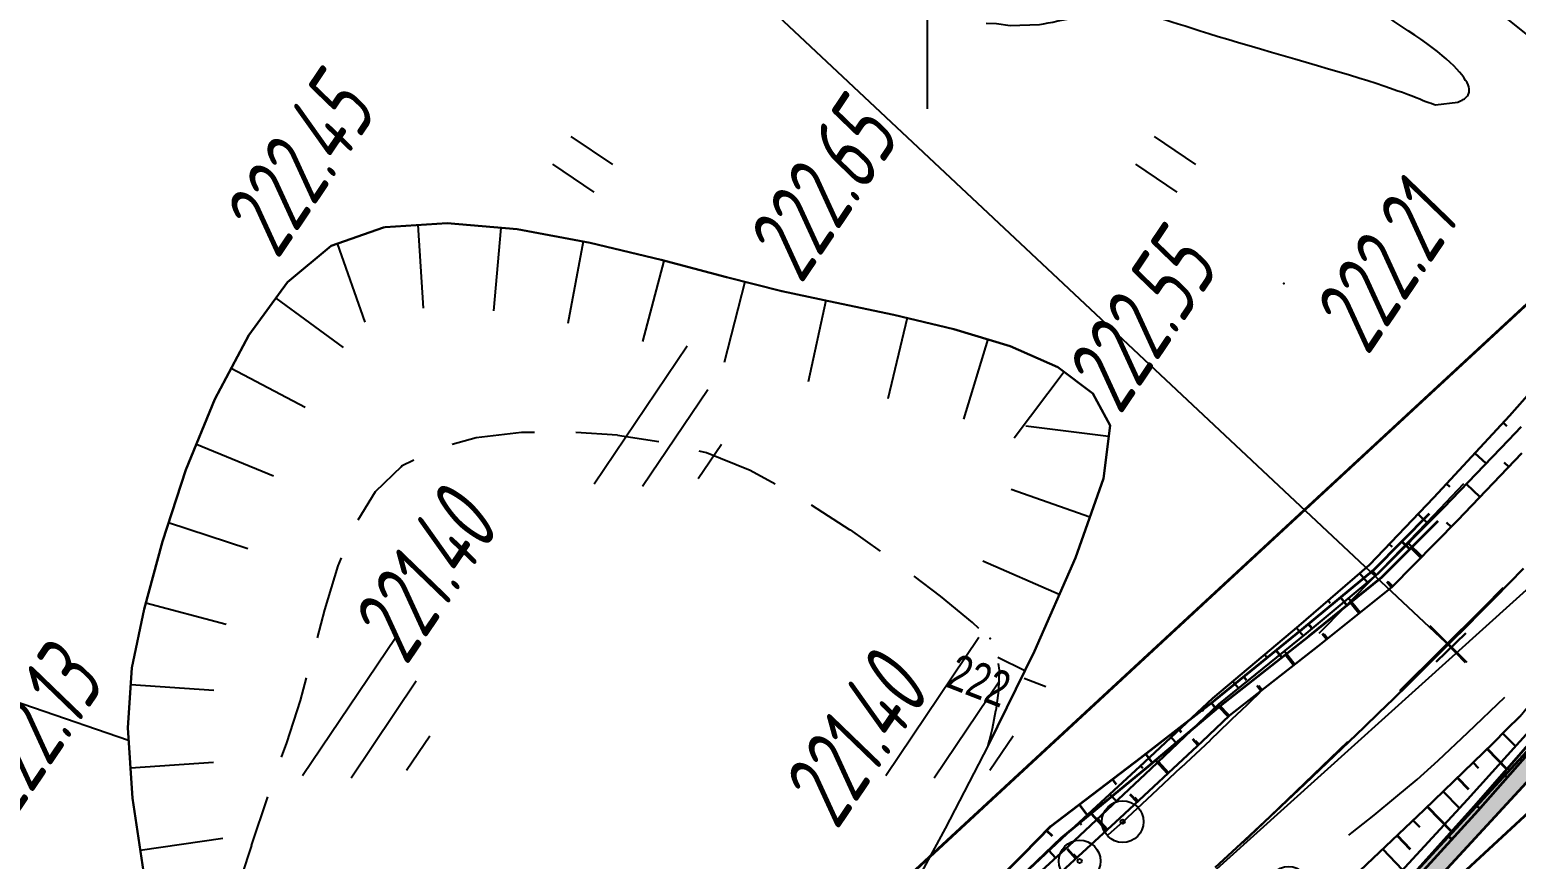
# Model space of a CAD drawing. Header units: millimetres. Extents: x -1799 to 6962, y -1020 to 4121.
# Drawn here: x 3551.3 to 3622.6, y 2836.6 to 2876.4 of the extents above; entities that cross this region are included whole.
import ezdxf
from ezdxf import colors
from ezdxf.entities.mleader import LeaderData, LeaderLine
from ezdxf.math import Vec2, Vec3

# ---------------------------------------------------------------- set-up
doc = ezdxf.new("R2010")
doc.units = ezdxf.units.MM
doc.linetypes.add('CONTI', pattern=[0])
doc.linetypes.add('DASHED', pattern=[0.75, 0.5, -0.25])
for name, color, linetype, lineweight in [('10', 1, 'Continuous', 35), ('КОПИЯ_ОСЬ_13_ОТКОСЫ', 7, 'Continuous', 30), ('ОСЬ_ВЕРХ_ПОКРЫТИЯ_ОСЬ', 1, 'Continuous', 30), ('Ось_примыкания', 1, 'Continuous', 35), ('Отметки', 5, 'Continuous', 30), ('Тротуар', 40, 'Continuous', 35)]:
    doc.layers.add(name, color=color, linetype=linetype, lineweight=lineweight)
for name, color, linetype in [('GOR_BDEFAULT', 212, 'CONTI'), ('OBRIVDEFAULT', 32, 'CONTI'), ('PI_OTDEFAULT', 172, 'CONTI'), ('PI_TTDEFAULT', 5, 'CONTI'), ('SETKR', 2, 'CONTI'), ('SIT_LDEFAULT', 7, 'CONTI'), ('USLZNDEFAULT', 7, 'CONTI'), ('ZAPSKDEFAULT', 7, 'CONTI'), ('КОПИЯ_ОСЬ_ТАНГЕНСЫ', 1, 'Continuous'), ('ОСЬ_ВЕРХ_ПОКРЫТИЯ_ОТКОСЫ', 7, 'Continuous'), ('ОСЬ_ВЕРХ_ПОКРЫТИЯ_ПИКЕТЫ', 1, 'Continuous'), ('ОСЬ_ВЕРХ_ПОКРЫТИЯ_ТАНГЕНСЫ', 1, 'Continuous'), ('разметка', 7, 'Continuous')]:
    doc.layers.add(name, color=color, linetype=linetype)
doc.styles.add('eskd', font='spds.shx', dxfattribs={"width": 1.2, "oblique": 15})
doc.styles.add('SHRFT', font='TXT', dxfattribs={"width": 3.5})
doc.styles.add('ГОСТ', font='', dxfattribs={"oblique": 15, "height": 4})
doc.styles.get('ГОСТ').set_extended_font_data('GOST type A')

# ---------------------------------------------------------------- blocks, each defined once
blk = doc.blocks.new('BL_333')
at = {"color": 0}
for p, q in [((0, -6), (0, 6)), ((-6, 0), (6, 0))]:
    blk.add_line(p, q, dxfattribs=at)
blk = doc.blocks.new('BL_2001')
at = {"color": 0}
for p, q in [((0, 0), (8, 0)), ((6.8, -2), (1.2, -2)), ((3, -4), (5, -4))]:
    blk.add_line(p, q, dxfattribs=at)
blk = doc.blocks.new('BL_2011')
at = {"color": 0}
for p, q in [((0, 0), (0, 2.4)), ((1.6, 0), (1.6, 2.4))]:
    blk.add_line(p, q, dxfattribs=at)
blk = doc.blocks.new('BL_26')
at = {"color": 0}
for radius in [1, 0.1]:
    blk.add_circle((0, 0), radius, dxfattribs=at)
blk = doc.blocks.new('*U52')
at = {"layer": 'КОПИЯ_ОСЬ_13_ОТКОСЫ'}
for points in [[(293.361, 561.265), (297.214, 565.544), (300.462, 569.083), (303.738, 572.575), (307.064, 576.033), (309.085, 578.088), (310.551, 579.563), (313.938, 582.922), (317.024, 586.356), (320.766, 590.427), (322.106, 591.68), (323.447, 592.929), (328.149, 597.267), (337.213, 605.704), (342.743, 610.891), (346.716, 614.557), (349.993, 617.632), (354.119, 621.102), (357.514, 624.032), (360.602, 627.258), (363.632, 630.524), (364.23, 631.183), (365.707, 632.841)], [(293.657, 561), (297.501, 565.283), (299.763, 567.763), (302.041, 570.227), (305.325, 573.711), (308.661, 577.157), (312.152, 580.658), (314.193, 582.658), (317.215, 586.154), (320.883, 590.301), (322.228, 591.547), (323.575, 592.789), (325.598, 594.643), (327.623, 596.489), (331.832, 600.306), (337.472, 605.418), (343.071, 610.532), (347.02, 614.231), (350.277, 617.332), (354.476, 620.733), (357.935, 623.609), (361.087, 626.785), (364.184, 630.003), (364.796, 630.653)], [(363.932, 630.854), (364.112, 630.69)], [(362.575, 629.385), (363.111, 628.888)], [(361.215, 627.919), (361.376, 627.769)], [(359.842, 626.464), (360.318, 626.009)], [(358.459, 625.019), (358.6, 624.885)], [(357.035, 623.618), (357.416, 623.177)], [(355.521, 622.312), (355.631, 622.183)], [(354.005, 621.006), (354.333, 620.617)], [(352.475, 619.719), (352.568, 619.608)], [(350.944, 618.432), (351.224, 618.099)], [(349.441, 617.114), (349.54, 617.008)], [(347.982, 615.745), (348.279, 615.429)], [(346.522, 614.378), (346.627, 614.265)], [(345.052, 613.022), (345.366, 612.682)], [(343.583, 611.666), (343.69, 611.549)], [(342.118, 610.304), (342.442, 609.958)]]:
    blk.add_lwpolyline(points, dxfattribs=at)
blk = doc.blocks.new('_None')
blk = doc.blocks.new('Крест')
at = {"layer": 'Отметки'}
for points in [[(0, 1), (0, -1)], [(-1, 0), (1, 0)]]:
    blk.add_lwpolyline(points, dxfattribs=at)

msp = doc.modelspace()

# ---------------------------------------------------------------- hatches: boundary and pattern name
at = {"layer": 'Тротуар', "lineweight": 30, "ltscale": 7}
msp.add_hatch(color=256, dxfattribs=at).paths.add_polyline_path([(3639.274, 2858.343), (3632.93, 2852.4), (3627.505, 2846.53), (3616.889, 2835.025), (3609.504, 2826.937), (3595.428, 2813.797), (3583.413, 2805.214), (3577.595, 2799.679), (3571.816, 2794.148), (3564.572, 2786.821), (3559.818, 2779.067), (3560.441, 2778.127), (3560.671, 2778.544), (3565.383, 2786.219), (3572.517, 2793.435), (3578.285, 2798.956), (3584.074, 2804.463), (3596.063, 2813.022), (3610.222, 2826.24), (3617.626, 2834.349), (3628.24, 2845.852), (3633.64, 2851.694), (3640.375, 2857.921)])

# ---------------------------------------------------------------- linework, layer by layer
at = {"layer": '10'}
for p, q in [((3625.716, 2865.653), (3592.506, 2834.923)), ((3605.106, 2822.113), (3638.996, 2853.473)), ((3605.106, 2822.113), (3638.996, 2853.473))]:
    msp.add_line(p, q, dxfattribs=at)
msp.add_lwpolyline([(3751.806, 3114.223), (3724.936, 3097.063), (3708.646, 3083.113), (3696.476, 3067.103), (3689.536, 3053.053), (3682.646, 3028.403), (3677.526, 3002.273), (3673.516, 2965.033), (3670.386, 2948.323), (3653.766, 2907.463), (3639.006, 2882.743), (3625.716, 2865.653), (3592.506, 2834.923), (3493.496, 2731.233), (3483.276, 2723.163), (3391.296, 2664.393), (3376.696, 2652.193), (3361.056, 2633.243), (3356.616, 2613.263), (3360.796, 2590.303)], dxfattribs=at)
at = {"layer": 'GOR_BDEFAULT', "color": 212, "flags": 128}
for points, elevation in [([(3597.172, 2876.749), (3597.672, 2876.739), (3598.322, 2876.639), (3599.732, 2876.689), (3599.932, 2876.729), (3600.152, 2876.769), (3600.382, 2876.809), (3600.622, 2876.859), (3600.882, 2876.919), (3601.142, 2876.969), (3601.412, 2877.019), (3601.692, 2877.069), (3601.972, 2877.119), (3602.252, 2877.159), (3602.532, 2877.199), (3602.812, 2877.229), (3603.082, 2877.259), (3603.352, 2877.279), (3603.602, 2877.279), (3603.852, 2877.279), (3604.092, 2877.269), (3604.322, 2877.249), (3604.562, 2877.209), (3604.792, 2877.169), (3605.032, 2877.119), (3605.272, 2877.059), (3605.532, 2876.989), (3605.802, 2876.909), (3606.092, 2876.819), (3606.392, 2876.729), (3606.722, 2876.619), (3607.072, 2876.509), (3607.452, 2876.389), (3607.862, 2876.259), (3608.312, 2876.119), (3608.782, 2875.979), (3609.282, 2875.829), (3609.802, 2875.679), (3610.342, 2875.519), (3610.882, 2875.369), (3611.442, 2875.209), (3611.992, 2875.049), (3612.542, 2874.889), (3613.082, 2874.729), (3613.612, 2874.569), (3614.122, 2874.419), (3614.612, 2874.269), (3615.072, 2874.129), (3615.502, 2873.999), (3615.902, 2873.869), (3616.262, 2873.749), (3616.592, 2873.639), (3616.892, 2873.529), (3617.162, 2873.439), (3617.402, 2873.339), (3617.622, 2873.259), (3617.822, 2873.189), (3617.992, 2873.119), (3618.152, 2873.049), (3618.292, 2872.999), (3618.422, 2872.949), (3618.542, 2872.909), (3618.652, 2872.869), (3618.752, 2872.839), (3619.822, 2872.969), (3619.892, 2872.989), (3619.952, 2873.029), (3620.022, 2873.059), (3620.082, 2873.089), (3620.142, 2873.129), (3620.192, 2873.169), (3620.242, 2873.219), (3620.292, 2873.269), (3620.322, 2873.319), (3620.352, 2873.389), (3620.372, 2873.449), (3620.372, 2873.529), (3620.362, 2873.609), (3620.342, 2873.699), (3620.312, 2873.789), (3620.262, 2873.899), (3620.192, 2874.009), (3620.112, 2874.139), (3620.012, 2874.269), (3619.902, 2874.409), (3619.772, 2874.549), (3619.622, 2874.709), (3619.452, 2874.869), (3619.262, 2875.039), (3619.062, 2875.209), (3618.842, 2875.389), (3618.592, 2875.579), (3618.332, 2875.779), (3618.052, 2875.979), (3617.752, 2876.179), (3617.432, 2876.389), (3617.102, 2876.609), (3616.762, 2876.839), (3616.422, 2877.089), (3616.102, 2877.339), (3615.792, 2877.619), (3615.512, 2877.909), (3615.262, 2878.229), (3615.052, 2878.569), (3614.902, 2878.939), (3614.792, 2879.329), (3614.762, 2879.759), (3614.792, 2880.219), (3614.902, 2880.719), (3615.102, 2881.249)], 224), ([(3546.862, 2845.469), (3556.002, 2842.329)], 222), ([(3600.042, 2844.889), (3599.002, 2845.289)], 222)]:
    msp.add_lwpolyline(points, dxfattribs=dict(at, elevation=elevation))
at = {"layer": 'OBRIVDEFAULT', "color": 32}
for p, q in [((3571.292, 2867.159, 222.499), (3568.322, 2866.959, 222.479)), ((3569.882, 2867.069), (3570.152, 2863.079)), ((3574.662, 2866.859, 222.529), (3571.292, 2867.159, 222.499)), ((3568.242, 2866.949, 222.472), (3565.722, 2866.069, 222.448)), ((3568.322, 2866.959, 222.479), (3568.242, 2866.949, 222.472)), ((3573.872, 2866.929), (3573.522, 2862.949)), ((3578.162, 2866.209, 222.56), (3574.662, 2866.859, 222.529)), ((3577.822, 2866.269), (3577.092, 2862.339)), ((3565.722, 2866.069, 222.448), (3563.632, 2864.319, 222.41)), ((3566.022, 2866.179), (3567.342, 2862.399)), ((3581.572, 2865.389, 222.592), (3578.162, 2866.209, 222.56)), ((3581.702, 2865.349), (3580.682, 2861.479)), ((3584.712, 2864.559, 222.621), (3581.572, 2865.389, 222.592)), ((3563.632, 2864.319, 222.41), (3561.772, 2861.779, 222.367)), ((3585.582, 2864.339), (3584.602, 2860.459)), ((3587.362, 2863.889, 222.646), (3584.712, 2864.559, 222.621)), ((3563.072, 2863.549), (3566.302, 2861.189)), ((3589.922, 2863.339, 222.631), (3587.362, 2863.889, 222.646)), ((3589.472, 2863.439), (3588.632, 2859.529)), ((3592.742, 2862.759, 222.615), (3589.922, 2863.339, 222.631)), ((3595.622, 2862.069, 222.598), (3592.742, 2862.759, 222.615)), ((3593.382, 2862.609), (3592.452, 2858.719)), ((3598.322, 2861.249, 222.583), (3595.622, 2862.069, 222.598)), ((3561.772, 2861.779, 222.367), (3560.142, 2858.699, 222.32)), ((3597.252, 2861.579), (3596.092, 2857.749)), ((3600.622, 2860.239, 222.569), (3598.322, 2861.249, 222.583)), ((3560.932, 2860.189), (3564.472, 2858.319)), ((3600.922, 2860.019), (3598.512, 2856.829)), ((3602.292, 2858.979, 222.558), (3600.622, 2860.239, 222.569)), ((3560.142, 2858.699, 222.32), (3558.752, 2855.309, 222.269)), ((3603.122, 2857.439, 222.548), (3602.292, 2858.979, 222.558)), ((3603.052, 2856.909), (3599.082, 2857.409)), ((3602.802, 2854.899, 222.439), (3603.122, 2857.439, 222.548)), ((3559.262, 2856.549), (3562.962, 2855.029)), ((3558.752, 2855.309, 222.269), (3557.622, 2851.869, 222.219)), ((3601.462, 2851.089, 222.268), (3602.802, 2854.899, 222.439)), ((3602.152, 2853.039), (3598.382, 2854.369)), ((3557.922, 2852.779), (3561.722, 2851.529)), ((3557.622, 2851.869, 222.219), (3556.752, 2848.619, 222.172)), ((3600.682, 2849.319), (3597.022, 2850.929)), ((3599.492, 2846.609, 222.06), (3601.462, 2851.089, 222.268)), ((3556.752, 2848.619, 222.172), (3556.152, 2845.799, 222.132)), ((3556.832, 2848.929), (3560.692, 2847.899)), ((3597.272, 2842.079, 221.844), (3599.492, 2846.609, 222.06)), ((3599.032, 2845.669), (3597.742, 2846.299)), ((3556.152, 2845.799, 222.132), (3555.962, 2842.919, 222.022)), ((3556.102, 2844.999), (3560.092, 2844.739)), ((3555.962, 2842.919, 222.022), (3556.192, 2839.549, 221.894)), ((3556.092, 2841.009), (3560.082, 2841.279)), ((3556.192, 2839.549, 221.894), (3556.712, 2836.029, 221.759)), ((3556.562, 2837.049), (3560.522, 2837.629))]:
    msp.add_line(p, q, dxfattribs=at)
at = {"layer": 'PI_TTDEFAULT', "color": 5}
for p in [(3565.722, 2866.069, 222.448), (3611.462, 2864.249, 222.212), (3587.362, 2863.889, 222.646), (3603.122, 2857.439, 222.548), (3569.102, 2855.469, 221.402), (3597.372, 2847.209, 221.403), (3556.152, 2845.799, 222.132)]:
    msp.add_point(p, dxfattribs=at)
at = {"layer": 'SIT_LDEFAULT', "color": 7}
for p, q in [((3568.322, 2866.959), (3571.292, 2867.159)), ((3571.292, 2867.159), (3574.662, 2866.859)), ((3565.722, 2866.069), (3568.242, 2866.949)), ((3568.242, 2866.949), (3568.322, 2866.959)), ((3574.662, 2866.859), (3578.162, 2866.209)), ((3563.632, 2864.319), (3565.722, 2866.069)), ((3578.162, 2866.209), (3581.572, 2865.389)), ((3581.572, 2865.389), (3584.712, 2864.559)), ((3561.772, 2861.779), (3563.632, 2864.319)), ((3584.712, 2864.559), (3587.362, 2863.889)), ((3587.362, 2863.889), (3589.922, 2863.339)), ((3589.922, 2863.339), (3592.742, 2862.759)), ((3592.742, 2862.759), (3595.622, 2862.069)), ((3595.622, 2862.069), (3598.322, 2861.249)), ((3560.142, 2858.699), (3561.772, 2861.779)), ((3598.322, 2861.249), (3600.622, 2860.239)), ((3600.622, 2860.239), (3602.292, 2858.979)), ((3558.752, 2855.309), (3560.142, 2858.699)), ((3602.292, 2858.979), (3603.122, 2857.439)), ((3574.862, 2857.099), (3572.682, 2856.839)), ((3575.482, 2857.109), (3574.862, 2857.099)), ((3579.472, 2856.969), (3577.482, 2857.109)), ((3603.122, 2857.439), (3602.802, 2854.899)), ((3572.682, 2856.839), (3571.542, 2856.529)), ((3581.452, 2856.649), (3579.472, 2856.959)), ((3569.692, 2855.779), (3569.102, 2855.479)), ((3583.752, 2856.129), (3583.402, 2856.209)), ((3585.852, 2855.279), (3583.752, 2856.129)), ((3557.622, 2851.869), (3558.752, 2855.309)), ((3569.102, 2855.469), (3567.832, 2854.249)), ((3587.052, 2854.619), (3585.852, 2855.279)), ((3602.802, 2854.899), (3601.462, 2851.089)), ((3567.832, 2854.249), (3567.012, 2852.899)), ((3618.692, 2853.149), (3620.112, 2854.659)), ((3590.652, 2852.419), (3588.792, 2853.619)), ((3616.702, 2851.089), (3618.692, 2853.149)), ((3592.102, 2851.399), (3590.662, 2852.429)), ((3556.752, 2848.619), (3557.622, 2851.869)), ((3566.052, 2850.699), (3565.402, 2848.589)), ((3566.202, 2851.079), (3566.042, 2850.699)), ((3601.462, 2851.089), (3599.492, 2846.609)), ((3614.922, 2849.259), (3616.702, 2851.089)), ((3594.982, 2849.239), (3593.712, 2850.209)), ((3596.512, 2847.989), (3594.982, 2849.239)), ((3613.412, 2847.719), (3614.922, 2849.259)), ((3556.152, 2845.799), (3556.752, 2848.619)), ((3565.402, 2848.589), (3565.052, 2847.249)), ((3596.822, 2847.699), (3596.512, 2847.989)), ((3613.162, 2847.469), (3613.412, 2847.719)), ((3599.492, 2846.609), (3597.272, 2842.079)), ((3555.962, 2842.919), (3556.152, 2845.799)), ((3597.812, 2845.699), (3597.772, 2846.019)), ((3597.782, 2844.719), (3597.822, 2845.699)), ((3564.532, 2845.319), (3564.242, 2844.239)), ((3564.232, 2844.239), (3563.582, 2842.209)), ((3597.652, 2843.749), (3597.782, 2844.719)), ((3609.332, 2843.669), (3610.332, 2844.639)), ((3620.302, 2842.699), (3622.072, 2844.399)), ((3597.482, 2842.899), (3597.642, 2843.749)), ((3607.942, 2842.349), (3609.322, 2843.679)), ((3556.192, 2839.549), (3555.962, 2842.919)), ((3597.332, 2842.309), (3597.482, 2842.899)), ((3563.582, 2842.209), (3563.332, 2841.509)), ((3597.272, 2842.079), (3595.202, 2838.099)), ((3597.272, 2842.079), (3597.332, 2842.309)), ((3606.542, 2841.019), (3607.952, 2842.339)), ((3618.872, 2841.349), (3620.302, 2842.699)), ((3617.872, 2840.449), (3618.872, 2841.349)), ((3605.142, 2839.719), (3606.542, 2841.029)), ((3616.842, 2839.589), (3617.872, 2840.449)), ((3556.712, 2836.029), (3556.192, 2839.549)), ((3562.672, 2839.619), (3561.892, 2837.279)), ((3603.732, 2838.419), (3605.142, 2839.719)), ((3615.802, 2838.739), (3616.842, 2839.589)), ((3614.752, 2837.899), (3615.802, 2838.739)), ((3595.202, 2838.099), (3593.672, 2835.259)), ((3603.052, 2837.799), (3603.732, 2838.419)), ((3614.592, 2837.769), (3614.752, 2837.899)), ((3561.902, 2837.279), (3561.422, 2835.819))]:
    msp.add_line(p, q, dxfattribs=at)
at = {"layer": 'КОПИЯ_ОСЬ_13_ОТКОСЫ'}
for points in [[(3551.724, 2787.724), (3555.568, 2792.007), (3557.83, 2794.486), (3560.108, 2796.951), (3563.392, 2800.434), (3566.728, 2803.881), (3570.219, 2807.382), (3572.26, 2809.382), (3575.282, 2812.878), (3578.949, 2817.025), (3580.294, 2818.271), (3581.642, 2819.513), (3583.665, 2821.367), (3585.69, 2823.212), (3589.899, 2827.03), (3595.539, 2832.142), (3601.138, 2837.256), (3605.087, 2840.954), (3608.344, 2844.056), (3612.543, 2847.457), (3616.001, 2850.332), (3619.154, 2853.509), (3622.251, 2856.727), (3622.863, 2857.376)], [(3552.204, 2787.296), (3556.049, 2791.57), (3559.938, 2795.802), (3563.213, 2799.281), (3566.537, 2802.724), (3568.608, 2804.818), (3570.697, 2806.896), (3572.736, 2808.89), (3575.738, 2812.395), (3579.383, 2816.556), (3580.729, 2817.799), (3582.077, 2819.037), (3584.101, 2820.887), (3586.127, 2822.729), (3590.341, 2826.54), (3595.989, 2831.643), (3598.8, 2834.195), (3603.592, 2838.587), (3607.549, 2842.276), (3608.858, 2843.512), (3613.127, 2846.856), (3616.646, 2849.685), (3619.8, 2852.879), (3622.898, 2856.116)], [(3622.263, 2855.453), (3622.047, 2855.66)], [(3620.88, 2854.008), (3620.232, 2854.629)], [(3619.493, 2852.568), (3619.277, 2852.781)], [(3618.087, 2851.145), (3617.441, 2851.783)], [(3616.682, 2849.722), (3616.474, 2849.927)], [(3615.127, 2848.464), (3614.577, 2849.148)], [(3613.568, 2847.211), (3613.399, 2847.422)], [(3611.998, 2845.972), (3611.498, 2846.611)], [(3610.424, 2844.739), (3610.27, 2844.935)], [(3561.674, 2786.459), (3565.503, 2790.625), (3568.716, 2794.039), (3571.967, 2797.407), (3574.707, 2800.17), (3578.027, 2803.42), (3581.285, 2806.526), (3585.245, 2810.216), (3586.698, 2811.305), (3588.155, 2812.391), (3590.346, 2814.016), (3593.278, 2816.176), (3602.482, 2824.456), (3605.318, 2827.018), (3610.174, 2831.449), (3614.205, 2835.19), (3618.206, 2838.982), (3621.509, 2842.189), (3622.165, 2842.837), (3622.821, 2843.486)], [(3608.85, 2843.505), (3608.336, 2844.049)], [(3563.621, 2787.241), (3566.169, 2789.994), (3568.74, 2792.726), (3571.979, 2796.089), (3575.368, 2799.507), (3578.683, 2802.742), (3581.9, 2805.874), (3585.815, 2809.598), (3587.355, 2810.591), (3588.898, 2811.579), (3591.218, 2813.057), (3594.322, 2815.021), (3603.72, 2823.086), (3609.518, 2828.1), (3613.351, 2832.068), (3616.525, 2835.41), (3620.289, 2839.479), (3623.387, 2842.917)], [(3607.395, 2842.132), (3607.232, 2842.307)], [(3621.984, 2842.658), (3622.595, 2842.038)], [(3605.932, 2840.769), (3605.443, 2841.293)], [(3620.553, 2841.261), (3620.814, 2840.992)], [(3619.118, 2839.868), (3619.902, 2839.061)], [(3604.469, 2839.405), (3604.311, 2839.575)], [(3603.002, 2838.046), (3602.531, 2838.56)], [(3617.677, 2838.481), (3617.992, 2838.149)], [(3616.226, 2837.105), (3617.17, 2836.108)], [(3601.527, 2836.695), (3601.374, 2836.862)]]:
    msp.add_lwpolyline(points, dxfattribs=at)
at = {"layer": 'КОПИЯ_ОСЬ_ТАНГЕНСЫ'}
msp.add_line((3568.792, 2800.619), (3668.278, 2890.251), dxfattribs=at)
at = {"layer": 'ОСЬ_ВЕРХ_ПОКРЫТИЯ_ОСЬ'}
msp.add_lwpolyline([(3608.176, 2836.213), (3609.614, 2837.551), (3611.048, 2838.893), (3612.476, 2840.242), (3613.189, 2840.918), (3613.899, 2841.596), (3614.608, 2842.275), (3615.316, 2842.957), (3616.022, 2843.64), (3616.726, 2844.324), (3617.428, 2845.011), (3618.128, 2845.699), (3618.827, 2846.39), (3619.523, 2847.082), (3620.218, 2847.777), (3620.91, 2848.474), (3621.6, 2849.172), (3622.288, 2849.874), (3622.973, 2850.577)], dxfattribs=at)
at = {"layer": 'ОСЬ_ВЕРХ_ПОКРЫТИЯ_ОТКОСЫ'}
for points in [[(3585.252, 2810.221), (3586.698, 2811.305), (3588.155, 2812.391), (3590.346, 2814.016), (3593.278, 2816.176), (3602.482, 2824.456), (3605.318, 2827.018), (3610.174, 2831.449), (3614.205, 2835.19), (3618.206, 2838.982), (3621.509, 2842.189), (3622.165, 2842.837), (3622.821, 2843.486), (3625.747, 2847.081), (3628.617, 2850.722), (3629.184, 2851.456), (3630.756, 2853.148), (3632.313, 2854.853), (3633.855, 2856.576), (3633.855, 2856.576)], [(3552.204, 2787.296), (3556.049, 2791.57), (3559.938, 2795.802), (3563.213, 2799.281), (3566.537, 2802.724), (3568.608, 2804.818), (3570.697, 2806.896), (3572.736, 2808.89), (3575.738, 2812.395), (3579.383, 2816.556), (3580.729, 2817.799), (3582.077, 2819.037), (3584.101, 2820.887), (3586.127, 2822.729), (3590.341, 2826.54), (3595.989, 2831.643), (3598.8, 2834.195), (3603.592, 2838.587), (3607.549, 2842.276), (3608.858, 2843.512), (3613.127, 2846.856), (3616.646, 2849.685), (3619.365, 2852.439)]]:
    msp.add_lwpolyline(points, dxfattribs=at)
at = {"layer": 'ОСЬ_ВЕРХ_ПОКРЫТИЯ_ПИКЕТЫ'}
msp.add_line((3620.263, 2846.054), (3618.498, 2847.826), dxfattribs=at)
at = {"layer": 'ОСЬ_ВЕРХ_ПОКРЫТИЯ_ТАНГЕНСЫ'}
msp.add_line((3568.792, 2800.619), (3668.282, 2890.249), dxfattribs=at)
at = {"layer": 'Ось_примыкания', "color": 0}
for p, q in [((3617.133, 2851.869), (3617.512, 2851.495)), ((3618.046, 2851.104), (3617.58, 2851.564)), ((3615.721, 2850.453), (3615.885, 2850.255)), ((3616.641, 2849.681), (3616.432, 2849.94)), ((3614.183, 2849.175), (3614.493, 2848.801)), ((3615.082, 2848.428), (3614.668, 2848.942)), ((3612.644, 2847.897), (3612.791, 2847.721)), ((3613.523, 2847.175), (3613.318, 2847.43)), ((3611.093, 2846.635), (3611.363, 2846.301)), ((3611.953, 2845.936), (3611.552, 2846.449)), ((3609.538, 2845.377), (3609.665, 2845.22)), ((3610.378, 2844.703), (3610.179, 2844.958)), ((3607.981, 2844.122), (3608.218, 2843.816)), ((3608.808, 2843.465), (3608.362, 2843.937)), ((3606.401, 2842.896), (3606.543, 2842.712)), ((3607.353, 2842.093), (3607.092, 2842.373)), ((3604.821, 2841.67), (3605.152, 2841.242)), ((3605.89, 2840.729), (3605.298, 2841.365)), ((3621.232, 2841.921), (3622.179, 2840.945)), ((3622.194, 2840.547), (3621.989, 2840.728)), ((3603.232, 2840.455), (3603.419, 2840.209)), ((3619.797, 2840.527), (3620.326, 2839.982)), ((3601.642, 2839.242), (3602.063, 2838.69)), ((3604.427, 2839.365), (3604.091, 2839.726)), ((3602.959, 2838.007), (3602.217, 2838.817)), ((3618.362, 2839.134), (3619.518, 2837.944)), ((3620.869, 2839.049), (3620.769, 2839.137)), ((3600.078, 2837.999), (3600.346, 2837.735)), ((3616.913, 2837.756), (3617.537, 2837.097)), ((3619.526, 2837.567), (3619.335, 2837.74)), ((3601.485, 2836.656), (3601.082, 2837.095))]:
    msp.add_line(p, q, dxfattribs=at)
for points in [[(3594.724, 2814.576), (3594.724, 2814.576), (3594.724, 2814.576), (3594.724, 2814.576), (3594.724, 2814.576), (3604.122, 2822.641), (3609.922, 2827.659), (3613.733, 2831.658), (3616.889, 2835.025), (3620.606, 2839.152), (3623.665, 2842.638), (3626.605, 2846.244), (3629.489, 2849.899), (3630.059, 2850.636), (3631.639, 2852.335), (3633.204, 2854.049), (3634.755, 2855.782), (3635.535, 2856.676)], [(3595.428, 2813.797), (3595.428, 2813.797), (3595.428, 2813.797), (3595.428, 2813.797), (3595.428, 2813.797), (3604.462, 2822.265), (3610.039, 2827.532), (3613.877, 2831.502), (3617.058, 2834.846), (3620.791, 2838.961), (3623.865, 2842.437), (3626.959, 2845.899), (3630.003, 2849.415), (3630.605, 2850.125), (3632.276, 2851.751), (3633.932, 2853.393), (3635.548, 2855.083), (3636.265, 2855.981)], [(3550.993, 2787.092), (3554.829, 2791.381), (3558.064, 2794.933), (3561.329, 2798.43), (3564.641, 2801.894), (3568.008, 2805.317), (3570.16, 2807.441), (3572.213, 2809.43), (3575.194, 2812.971), (3578.813, 2817.172), (3580.179, 2818.397), (3581.547, 2819.617), (3586.342, 2823.852), (3595.315, 2832.389), (3600.788, 2837.637), (3604.965, 2841.085), (3608.415, 2843.981), (3612.669, 2847.328), (3616.175, 2850.159), (3618.88, 2852.862)], [(3551.263, 2788.135), (3555.123, 2792.411), (3556.421, 2793.83), (3557.725, 2795.245), (3561.007, 2798.733), (3564.337, 2802.188), (3567.039, 2804.924), (3568.513, 2806.392), (3571.935, 2809.718), (3574.964, 2813.214), (3578.638, 2817.361), (3580.008, 2818.583), (3581.379, 2819.801), (3586.183, 2824.027), (3594.939, 2832.805), (3596.947, 2834.827), (3598.947, 2836.849), (3600.275, 2838.199), (3604.589, 2841.49), (3608.154, 2844.256), (3612.352, 2847.654), (3615.809, 2850.526), (3618.467, 2853.222)]]:
    msp.add_lwpolyline(points, dxfattribs=at)
at = {"layer": 'разметка', "linetype": 'DASHED', "lineweight": 30, "ltscale": 14}
msp.add_lwpolyline([(3593.947, 2823.281, 0.021318), (3627.048, 2854.808, 0.000621), (3629.9, 2857.989)], format="xyb", dxfattribs=at)
at = {"layer": 'Тротуар', "linetype": 'Continuous'}
for points in [[(3559.818, 2779.067), (3564.591, 2786.841), (3571.816, 2794.148), (3577.595, 2799.679), (3583.391, 2805.193), (3595.428, 2813.797), (3609.51, 2826.944), (3616.889, 2835.025), (3627.505, 2846.53), (3632.93, 2852.4), (3639.274, 2858.343)], [(3560.671, 2778.544), (3565.383, 2786.219), (3572.517, 2793.435), (3578.285, 2798.956), (3584.03, 2804.42), (3596.063, 2813.022), (3610.222, 2826.24), (3617.626, 2834.349), (3628.24, 2845.852), (3633.64, 2851.694), (3639.957, 2857.613)]]:
    msp.add_lwpolyline(points, dxfattribs=at)

# ---------------------------------------------------------------- block references
at = {"layer": 'SETKR', "color": 82}
msp.add_blockref('BL_333', (3594.352, 2878.639), dxfattribs=at)
at = {"layer": 'USLZNDEFAULT', "color": 7, "rotation": 56}
for p in [(3603.732, 2838.419), (3601.662, 2836.529), (3611.702, 2835.269)]:
    msp.add_blockref('BL_26', p, dxfattribs=at)
at = {"layer": 'ZAPSKDEFAULT', "color": 7, "rotation": 56}
for name, p in [('BL_2011', (3578.352, 2868.639)), ('BL_2011', (3606.352, 2868.639)), ('BL_2001', (3578.352, 2854.639)), ('BL_2001', (3564.352, 2840.639)), ('BL_2001', (3592.352, 2840.639))]:
    msp.add_blockref(name, p, dxfattribs=at)
at = {"layer": 'КОПИЯ_ОСЬ_13_ОТКОСЫ'}
msp.add_blockref('*U52', (3258.067, 2226.724), dxfattribs=at)
at = {"layer": 'Отметки', "rotation": 44.05376946910443}
msp.add_blockref('Крест', (3619.493, 2846.781), dxfattribs=at)

# ---------------------------------------------------------------- texts
at = {"layer": 'GOR_BDEFAULT', "color": 212, "style": 'SHRFT', "width": 0.75}
msp.add_text('222', height=1.7223, rotation=338.78496, dxfattribs=at).set_placement((3595.193, 2844.915, 222))
at = {"layer": 'PI_OTDEFAULT', "color": 172, "style": 'eskd', "oblique": 10, "width": 0.8}
for s, p in [('222.45', (3563.152, 2865.349)), ('222.65', (3588.292, 2864.169)), ('222.21', (3615.492, 2860.729)), ('222.55', (3603.608, 2857.881)), ('221.40', (3569.332, 2845.849)), ('222.13', (3550.448, 2838.425)), ('221.40', (3590.005, 2837.953))]:
    msp.add_text(s, height=3.5, rotation=56, dxfattribs=at).set_placement(p)

# ---------------------------------------------------------------- leaders
at = {"layer": 'Отметки', "ltscale": 0.2}
ml = msp.add_multileader_mtext('Standard', dxfattribs=at)
ml.set_content('223,38', color=256, style='ГОСТ')
ml.set_leader_properties()
ml.set_arrow_properties(name='NONE')
ml.build(insert=Vec2(0, 0))
ml.multileader.update_dxf_attribs({"text_left_attachment_type": 6, "text_right_attachment_type": 6, "dogleg_length": 0.36, "arrow_head_size": 2})
ctx = ml.context
ctx.base_point, ctx.arrow_head_size, ctx.landing_gap_size, ctx.plane_origin, ctx.plane_x_axis, ctx.plane_y_axis = Vec3(3570.907, 2891.803), 2, 0, Vec3(3663.542, 2842.329), Vec3(0.730173, 0.683262), Vec3(-0.683262, 0.730173)
ctx.left_attachment, ctx.right_attachment, ctx.text_align_type = 6, 6, 2
notes = []
notes.append((ctx, [(1, (1, 1, 0), (3586.166, 2906.082), (-0.730173, -0.683262), 0.36, [(0, [(3636.35, 2865.531)], 0, [])])]))
ctx.mtext.insert, ctx.mtext.text_direction, ctx.mtext.rotation, ctx.mtext.alignment, ctx.mtext.line_spacing_style, ctx.mtext.flow_direction = Vec3(3582.759, 2909.195), Vec3(0.730173, 0.683262), 0.752221, 3, 2, 5
ml = msp.add_multileader_mtext('Standard', dxfattribs=at)
ml.set_content('222,91', color=256, style='ГОСТ')
ml.set_leader_properties()
ml.set_arrow_properties(name='NONE')
ml.build(insert=Vec2(0, 0))
ml.multileader.update_dxf_attribs({"text_left_attachment_type": 6, "text_right_attachment_type": 6, "dogleg_length": 0.36, "arrow_head_size": 2})
ctx = ml.context
ctx.base_point, ctx.arrow_head_size, ctx.landing_gap_size, ctx.plane_origin, ctx.plane_x_axis, ctx.plane_y_axis = Vec3(3556.426, 2879.248), 2, 0, Vec3(3648.061, 2828.837), Vec3(0.730173, 0.683262), Vec3(-0.683262, 0.730173)
ctx.left_attachment, ctx.right_attachment, ctx.text_align_type = 6, 6, 2
notes.append((ctx, [(1, (1, 1, 0), (3570.684, 2892.59), (-0.730173, -0.683262), 0.36, [(0, [(3619.493, 2846.781)], 0, [])])]))
ctx.mtext.insert, ctx.mtext.text_direction, ctx.mtext.rotation, ctx.mtext.alignment, ctx.mtext.line_spacing_style, ctx.mtext.flow_direction = Vec3(3567.278, 2895.703), Vec3(0.730173, 0.683262), 0.752221, 3, 2, 5
for ctx, leaders in notes:
    for number, flags, end, landing, length, lines in leaders:
        leader = LeaderData()
        leader.index, (leader.has_last_leader_line, leader.has_dogleg_vector, leader.attachment_direction) = number, flags
        leader.last_leader_point, leader.dogleg_vector, leader.dogleg_length = Vec3(end), Vec3(landing), length
        for number, points, colour, breaks in lines:
            line = LeaderLine()
            line.index, line.vertices, line.color, line.breaks = number, Vec3.list(points), colors.encode_raw_color(colour), breaks
            leader.lines.append(line)
        ctx.leaders.append(leader)

doc.saveas('drawing.dxf')
